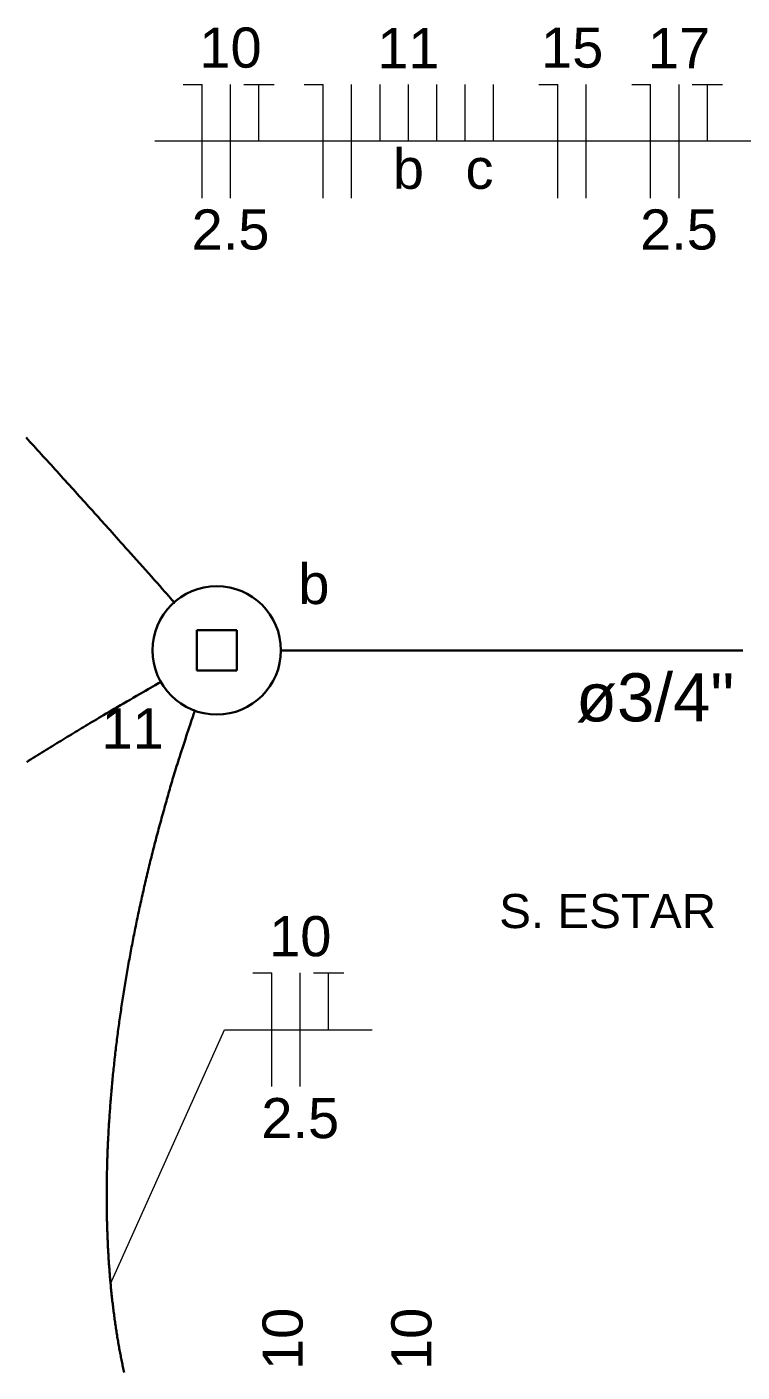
# Model space of a CAD drawing. Header units: millimetres. Extents: x 0 to 55.3, y 20.8 to 61.4.
# Drawn here: x 3.307 to 4.881, y 35.638 to 38.596 of the extents above; entities that cross this region are included whole.
import ezdxf

# ---------------------------------------------------------------- set-up
doc = ezdxf.new("R2010")
doc.units = ezdxf.units.MM
for name, color, linetype, lineweight in [('ARQ_-_TXT__15', 54, 'Continuous', 5), ('EL-Condutos', 4, 'Continuous', 30), ('EL-Fios', 2, 'Continuous', 20), ('EL-Textos_condutos', 2, 'Continuous', 20), ('EL-Textos_fios', 2, 'Continuous', 20), ('EL-Textos_pontos', 2, 'Continuous', 30), ('P-SIMBOL', 3, 'Continuous', 30)]:
    doc.layers.add(name, color=color, linetype=linetype, lineweight=lineweight)
doc.styles.add('Arial', font='Arial')
doc.styles.add('simplex', font='Arial')

msp = doc.modelspace()

# ---------------------------------------------------------------- linework, layer by layer
at = {"layer": 'EL-Condutos', "linetype": 'Continuous', "flags": 128}
for points in [[(3.632249, 37.329879), (3.631836, 37.330342), (3.630635, 37.331693), (3.628698, 37.333871), (3.62608, 37.336814), (3.622834, 37.340463), (3.619013, 37.344758), (3.614672, 37.349637), (3.609863, 37.35504), (3.604642, 37.360907), (3.599061, 37.367177), (3.593173, 37.37379), (3.587034, 37.380685), (3.580695, 37.387802), (3.574212, 37.39508), (3.567637, 37.40246), (3.561025, 37.409879), (3.554429, 37.417279), (3.547902, 37.424598), (3.541499, 37.431776), (3.535272, 37.438752), (3.529579, 37.445128), (3.52408, 37.451283), (3.51876, 37.457234), (3.513608, 37.462994), (3.508609, 37.468579), (3.503751, 37.474004), (3.49902, 37.479283), (3.494402, 37.484432), (3.489886, 37.489466), (3.485457, 37.494399), (3.481102, 37.499246), (3.476808, 37.504022), (3.472562, 37.508742), (3.46835, 37.513421), (3.464159, 37.518075), (3.459977, 37.522717), (3.455789, 37.527362), (3.451582, 37.532027), (3.447343, 37.536725), (3.443059, 37.541471), (3.438955, 37.546017), (3.434802, 37.550617), (3.430602, 37.555265), (3.426361, 37.55996), (3.42208, 37.564696), (3.417763, 37.569471), (3.413413, 37.57428), (3.409034, 37.57912), (3.404629, 37.583988), (3.400201, 37.588879), (3.395753, 37.593789), (3.391288, 37.598716), (3.38681, 37.603656), (3.382323, 37.608604), (3.377828, 37.613557), (3.373331, 37.618512), (3.368832, 37.623464), (3.364338, 37.62841), (3.359849, 37.633347), (3.35537, 37.63827), (3.351145, 37.642911), (3.34693, 37.647538), (3.342726, 37.652151), (3.33853, 37.656752), (3.334343, 37.661341), (3.330163, 37.66592), (3.32599, 37.670488), (3.321822, 37.675047), (3.31766, 37.679599), (3.313501, 37.684143), (3.309346, 37.688681), (3.305193, 37.693213)], [(4.882306, 37.225499), (4.878852, 37.225499), (4.875398, 37.225499), (4.871944, 37.225499), (4.868388, 37.225499), (4.864832, 37.225499), (4.861277, 37.225499), (4.857721, 37.225499), (4.854165, 37.225499), (4.850609, 37.225499), (4.847054, 37.225499), (4.843498, 37.225499), (4.839942, 37.225499), (4.836387, 37.225499), (4.832831, 37.225499), (4.829275, 37.225499), (4.825719, 37.225499), (4.822164, 37.225499), (4.818608, 37.225499), (4.815052, 37.225499), (4.811497, 37.225499), (4.807941, 37.225499), (4.804385, 37.225499), (4.800829, 37.225499), (4.797147, 37.225499), (4.793464, 37.225499), (4.789781, 37.225499), (4.786098, 37.225499), (4.782416, 37.225499), (4.778733, 37.225499), (4.77505, 37.225499), (4.771367, 37.225499), (4.767685, 37.225499), (4.764002, 37.225499), (4.760319, 37.225499), (4.756636, 37.225499), (4.752954, 37.225499), (4.749271, 37.225499), (4.745588, 37.225499), (4.741905, 37.225499), (4.738223, 37.225499), (4.73454, 37.225499), (4.730857, 37.225499), (4.727174, 37.225499), (4.723339, 37.225499), (4.719504, 37.225499), (4.715668, 37.225499), (4.711833, 37.225499), (4.707998, 37.225499), (4.704163, 37.225499), (4.700327, 37.225499), (4.696492, 37.225499), (4.692657, 37.225499), (4.688822, 37.225499), (4.684986, 37.225499), (4.681151, 37.225499), (4.677316, 37.225499), (4.673481, 37.225499), (4.669646, 37.225499), (4.66581, 37.225499), (4.661975, 37.225499), (4.65814, 37.225499), (4.654305, 37.225499), (4.65047, 37.225499), (4.646457, 37.225499), (4.642444, 37.225499), (4.638431, 37.225499), (4.634418, 37.225499), (4.630405, 37.225499), (4.626392, 37.225499), (4.622379, 37.225499), (4.618366, 37.225499), (4.614353, 37.225499), (4.61034, 37.225499), (4.606327, 37.225499), (4.602314, 37.225499), (4.598301, 37.225499), (4.594287, 37.225499), (4.590274, 37.225499), (4.586261, 37.225499), (4.582248, 37.225499), (4.578235, 37.225499), (4.574221, 37.225499), (4.570208, 37.225499), (4.565991, 37.225499), (4.561774, 37.225499), (4.557557, 37.225499), (4.553341, 37.225499), (4.549124, 37.225499), (4.544907, 37.225499), (4.54069, 37.225499), (4.536473, 37.225499), (4.532257, 37.225499), (4.52804, 37.225499), (4.523823, 37.225499), (4.519607, 37.225499), (4.51539, 37.225499), (4.511174, 37.225499), (4.506958, 37.225499), (4.502742, 37.225499), (4.498526, 37.225499), (4.494311, 37.225499), (4.490095, 37.225499), (4.48588, 37.225499), (4.481437, 37.225499), (4.476993, 37.225499), (4.47255, 37.225499), (4.468107, 37.225499), (4.463664, 37.225499), (4.45922, 37.225499), (4.454777, 37.225499), (4.450334, 37.225499), (4.44589, 37.225499), (4.441446, 37.225499), (4.437002, 37.225499), (4.432557, 37.225499), (4.428112, 37.225499), (4.423666, 37.225499), (4.41922, 37.225499), (4.414773, 37.225499), (4.410326, 37.225499), (4.405878, 37.225499), (4.401429, 37.225499), (4.396979, 37.225499), (4.392273, 37.225499), (4.387567, 37.225499), (4.382861, 37.225499), (4.378154, 37.225499), (4.373447, 37.225499), (4.36874, 37.225499), (4.364034, 37.225499), (4.359328, 37.225499), (4.354623, 37.225499), (4.349919, 37.225499), (4.345217, 37.225499), (4.340516, 37.225499), (4.335817, 37.225499), (4.33112, 37.225499), (4.326425, 37.225499), (4.321733, 37.225499), (4.317044, 37.225499), (4.312358, 37.225499), (4.307675, 37.225499), (4.302995, 37.225499), (4.298041, 37.225499), (4.29309, 37.225499), (4.288142, 37.225499), (4.283194, 37.225499), (4.278247, 37.225499), (4.2733, 37.225499), (4.26835, 37.225499), (4.263399, 37.225499), (4.258443, 37.225499), (4.253483, 37.225499), (4.248518, 37.225499), (4.243546, 37.225499), (4.238566, 37.225499), (4.233579, 37.225499), (4.228582, 37.225499), (4.223574, 37.225499), (4.218555, 37.225499), (4.213524, 37.225499), (4.20848, 37.225499), (4.203421, 37.225499), (4.198037, 37.225499), (4.19264, 37.225499), (4.187233, 37.225499), (4.181821, 37.225499), (4.176408, 37.225499), (4.170998, 37.225499), (4.165594, 37.225499), (4.160201, 37.225499), (4.154822, 37.225499), (4.149462, 37.225499), (4.144124, 37.225499), (4.138813, 37.225499), (4.133532, 37.225499), (4.128285, 37.225499), (4.123077, 37.225499), (4.117911, 37.225499), (4.112791, 37.225499), (4.107722, 37.225499), (4.102706, 37.225499), (4.097749, 37.225499), (4.092546, 37.225499), (4.087397, 37.225499), (4.082285, 37.225499), (4.077196, 37.225499), (4.072111, 37.225499), (4.067016, 37.225499), (4.061893, 37.225499), (4.056727, 37.225499), (4.051502, 37.225499), (4.046201, 37.225499), (4.040808, 37.225499), (4.035307, 37.225499), (4.029682, 37.225499), (4.023917, 37.225499), (4.017995, 37.225499), (4.0119, 37.225499), (4.005616, 37.225499), (3.999127, 37.225499), (3.992417, 37.225499), (3.985469, 37.225499), (3.977817, 37.225499), (3.969944, 37.225499), (3.961916, 37.225499), (3.953801, 37.225499), (3.945664, 37.225499), (3.937571, 37.225499), (3.929589, 37.225499), (3.921785, 37.225499), (3.914224, 37.225499), (3.906972, 37.225499), (3.900097, 37.225499), (3.893664, 37.225499), (3.887739, 37.225499), (3.882389, 37.225499), (3.877681, 37.225499), (3.873679, 37.225499), (3.870452, 37.225499), (3.868065, 37.225499), (3.866584, 37.225499), (3.866075, 37.225499)], [(3.603173, 37.157183), (3.602729, 37.156927), (3.601437, 37.156183), (3.599354, 37.154983), (3.596538, 37.153361), (3.593046, 37.151349), (3.588938, 37.14898), (3.58427, 37.146288), (3.579101, 37.143305), (3.573488, 37.140064), (3.56749, 37.136599), (3.561163, 37.132942), (3.554567, 37.129126), (3.547758, 37.125185), (3.540796, 37.121152), (3.533736, 37.117059), (3.526639, 37.112939), (3.51956, 37.108826), (3.512559, 37.104753), (3.505693, 37.100752), (3.49902, 37.096856), (3.492859, 37.093252), (3.486913, 37.089767), (3.481168, 37.086392), (3.475608, 37.083119), (3.470221, 37.07994), (3.46499, 37.076846), (3.459902, 37.073828), (3.454943, 37.07088), (3.450097, 37.067992), (3.44535, 37.065156), (3.440688, 37.062364), (3.436096, 37.059607), (3.43156, 37.056877), (3.427065, 37.054166), (3.422596, 37.051466), (3.41814, 37.048768), (3.413682, 37.046065), (3.409207, 37.043346), (3.404701, 37.040605), (3.40015, 37.037834), (3.395743, 37.035147), (3.391284, 37.032427), (3.386778, 37.029675), (3.382227, 37.026893), (3.377636, 37.024083), (3.373009, 37.021248), (3.368348, 37.01839), (3.363658, 37.015509), (3.358942, 37.01261), (3.354204, 37.009692), (3.349447, 37.00676), (3.344675, 37.003814), (3.339892, 37.000857), (3.335102, 36.99789), (3.330308, 36.994917), (3.325513, 36.991938), (3.320722, 36.988956), (3.315938, 36.985973), (3.311164, 36.982992), (3.306405, 36.980013)], [(3.676838, 37.094397), (3.676701, 37.09399), (3.676302, 37.092802), (3.675659, 37.090888), (3.67479, 37.088299), (3.673714, 37.085088), (3.672449, 37.081309), (3.671012, 37.077014), (3.669423, 37.072255), (3.667699, 37.067086), (3.665858, 37.061559), (3.66392, 37.055727), (3.661901, 37.049642), (3.65982, 37.043358), (3.657695, 37.036927), (3.655545, 37.030402), (3.653387, 37.023836), (3.651241, 37.017281), (3.649123, 37.01079), (3.647053, 37.004416), (3.645048, 36.998212), (3.643154, 36.992316), (3.641337, 36.986622), (3.63959, 36.981116), (3.637911, 36.975783), (3.636293, 36.97061), (3.634732, 36.965584), (3.633224, 36.960689), (3.631764, 36.955914), (3.630346, 36.951243), (3.628967, 36.946664), (3.627621, 36.942162), (3.626303, 36.937723), (3.62501, 36.933334), (3.623736, 36.928981), (3.622476, 36.924651), (3.621226, 36.920328), (3.619981, 36.916001), (3.618737, 36.911654), (3.617487, 36.907274), (3.616229, 36.902848), (3.61498, 36.898443), (3.613718, 36.893984), (3.612446, 36.889474), (3.611164, 36.884916), (3.609873, 36.880314), (3.608575, 36.875672), (3.607271, 36.870993), (3.605963, 36.866281), (3.60465, 36.861539), (3.603336, 36.856771), (3.60202, 36.851981), (3.600705, 36.847173), (3.599391, 36.842349), (3.59808, 36.837514), (3.596772, 36.832671), (3.59547, 36.827823), (3.594175, 36.822975), (3.592887, 36.81813), (3.591608, 36.813291), (3.59034, 36.808462), (3.589106, 36.803736), (3.587882, 36.799023), (3.586669, 36.79432), (3.585466, 36.789628), (3.584273, 36.784946), (3.58309, 36.780272), (3.581915, 36.775605), (3.58075, 36.770946), (3.579593, 36.766292), (3.578444, 36.761643), (3.577303, 36.756997), (3.57617, 36.752355), (3.575044, 36.747715), (3.573925, 36.743076), (3.572812, 36.738437), (3.571706, 36.733797), (3.570606, 36.729155), (3.569512, 36.724511), (3.568423, 36.719863), (3.56734, 36.715211), (3.566282, 36.710646), (3.565229, 36.706076), (3.564181, 36.701501), (3.563138, 36.696922), (3.562099, 36.692339), (3.561066, 36.687751), (3.560038, 36.68316), (3.559015, 36.678566), (3.557998, 36.673968), (3.556986, 36.669367), (3.55598, 36.664764), (3.554979, 36.660158), (3.553984, 36.655549), (3.552995, 36.650939), (3.552012, 36.646327), (3.551034, 36.641714), (3.550063, 36.6371), (3.549098, 36.632484), (3.54814, 36.627868), (3.547188, 36.623251), (3.546262, 36.618731), (3.545342, 36.614211), (3.544429, 36.609691), (3.543522, 36.60517), (3.542621, 36.600649), (3.541726, 36.596127), (3.540837, 36.591605), (3.539955, 36.587082), (3.539078, 36.582558), (3.538208, 36.578034), (3.537344, 36.573509), (3.536486, 36.568983), (3.535635, 36.564456), (3.534789, 36.559928), (3.533949, 36.555399), (3.533116, 36.550869), (3.532289, 36.546338), (3.531467, 36.541806), (3.530652, 36.537273), (3.529843, 36.532738), (3.529058, 36.528303), (3.528278, 36.523867), (3.527505, 36.51943), (3.526737, 36.514992), (3.525975, 36.510552), (3.525219, 36.506112), (3.524469, 36.50167), (3.523725, 36.497227), (3.522987, 36.492782), (3.522255, 36.488337), (3.521528, 36.483891), (3.520808, 36.479443), (3.520094, 36.474995), (3.519386, 36.470545), (3.518684, 36.466095), (3.517988, 36.461643), (3.517298, 36.457191), (3.516614, 36.452738), (3.515936, 36.448284), (3.515265, 36.443828), (3.514615, 36.439479), (3.513971, 36.435128), (3.513334, 36.430776), (3.512702, 36.426424), (3.512076, 36.422071), (3.511456, 36.417717), (3.510842, 36.413362), (3.510234, 36.409007), (3.509632, 36.404651), (3.509036, 36.400293), (3.508446, 36.395936), (3.507863, 36.391577), (3.507285, 36.387217), (3.506713, 36.382857), (3.506148, 36.378496), (3.505588, 36.374134), (3.505035, 36.369772), (3.504488, 36.365408), (3.503947, 36.361044), (3.503412, 36.356679), (3.502896, 36.352424), (3.502387, 36.348168), (3.501883, 36.343911), (3.501385, 36.339654), (3.500894, 36.335396), (3.500408, 36.331137), (3.499928, 36.326878), (3.499454, 36.322618), (3.498987, 36.318357), (3.498525, 36.314095), (3.498069, 36.309833), (3.49762, 36.30557), (3.497176, 36.301307), (3.496739, 36.297043), (3.496307, 36.292778), (3.495882, 36.288513), (3.495463, 36.284247), (3.49505, 36.279981), (3.494644, 36.275714), (3.494243, 36.271446), (3.49386, 36.267293), (3.493482, 36.263139), (3.49311, 36.258984), (3.492744, 36.254829), (3.492385, 36.250674), (3.492031, 36.246518), (3.491683, 36.242362), (3.491341, 36.238205), (3.491005, 36.234047), (3.490676, 36.229889), (3.490352, 36.225731), (3.490035, 36.221572), (3.489724, 36.217413), (3.489419, 36.213253), (3.48912, 36.209093), (3.488827, 36.204932), (3.48854, 36.200771), (3.48826, 36.19661), (3.487986, 36.192448), (3.487718, 36.188285), (3.487464, 36.184242), (3.487216, 36.180198), (3.486974, 36.176154), (3.486738, 36.172109), (3.486508, 36.168064), (3.486284, 36.164019), (3.486066, 36.159973), (3.485854, 36.155928), (3.485649, 36.151881), (3.485449, 36.147835), (3.485256, 36.143788), (3.485069, 36.139741), (3.484888, 36.135693), (3.484713, 36.131646), (3.484544, 36.127598), (3.484382, 36.123549), (3.484226, 36.119501), (3.484077, 36.115452), (3.483933, 36.111403), (3.483796, 36.107354), (3.48367, 36.103428), (3.483549, 36.099502), (3.483434, 36.095576), (3.483326, 36.091649), (3.483224, 36.087722), (3.483127, 36.083795), (3.483037, 36.079868), (3.482953, 36.075941), (3.482875, 36.072014), (3.482804, 36.068087), (3.482739, 36.064159), (3.482679, 36.060232), (3.482627, 36.056304), (3.48258, 36.052376), (3.48254, 36.048448), (3.482507, 36.04452), (3.482479, 36.040592), (3.482458, 36.036664), (3.482444, 36.032736), (3.482436, 36.028808), (3.482434, 36.025008), (3.482439, 36.021207), (3.48245, 36.017406), (3.482467, 36.013605), (3.48249, 36.009804), (3.482519, 36.006004), (3.482554, 36.002203), (3.482596, 35.998402), (3.482644, 35.994602), (3.482699, 35.990801), (3.482759, 35.987001), (3.482826, 35.983201), (3.4829, 35.979401), (3.48298, 35.975601), (3.483066, 35.971801), (3.483159, 35.968001), (3.483259, 35.964202), (3.483365, 35.960402), (3.483477, 35.956603), (3.483596, 35.952804), (3.483718, 35.949136), (3.483845, 35.945469), (3.483979, 35.941801), (3.484119, 35.938134), (3.484265, 35.934467), (3.484418, 35.9308), (3.484577, 35.927133), (3.484742, 35.923467), (3.484914, 35.919801), (3.485093, 35.916135), (3.485277, 35.91247), (3.485469, 35.908805), (3.485666, 35.90514), (3.485871, 35.901476), (3.486082, 35.897812), (3.486299, 35.894149), (3.486524, 35.890486), (3.486755, 35.886823), (3.486992, 35.88316), (3.487237, 35.879499), (3.487479, 35.875971), (3.487727, 35.872444), (3.487982, 35.868917), (3.488243, 35.865391), (3.48851, 35.861865), (3.488784, 35.85834), (3.489064, 35.854815), (3.489351, 35.851291), (3.489645, 35.847768), (3.489945, 35.844244), (3.490252, 35.840722), (3.490565, 35.8372), (3.490885, 35.833679), (3.491212, 35.830158), (3.491545, 35.826638), (3.491886, 35.823118), (3.492233, 35.8196), (3.492587, 35.816082), (3.492948, 35.812564), (3.493316, 35.809048), (3.493676, 35.805668), (3.494043, 35.802289), (3.494416, 35.798911), (3.494796, 35.795533), (3.495182, 35.792156), (3.495575, 35.788781), (3.495975, 35.785405), (3.496381, 35.782031), (3.496794, 35.778657), (3.497214, 35.775285), (3.497641, 35.771913), (3.498074, 35.768542), (3.498515, 35.765172), (3.498962, 35.761802), (3.499416, 35.758434), (3.499878, 35.755067), (3.500346, 35.7517), (3.500821, 35.748335), (3.501304, 35.744971), (3.501794, 35.741607), (3.50227, 35.738383), (3.502753, 35.73516), (3.503242, 35.731938), (3.503739, 35.728716), (3.504242, 35.725496), (3.504752, 35.722277), (3.505268, 35.719059), (3.505792, 35.715842), (3.506323, 35.712626), (3.50686, 35.709412), (3.507405, 35.706198), (3.507956, 35.702986), (3.508515, 35.699775), (3.509081, 35.696565), (3.509654, 35.693357), (3.510234, 35.69015), (3.510822, 35.686944), (3.511416, 35.683739), (3.512019, 35.680536), (3.512628, 35.677335), (3.513218, 35.674273), (3.513815, 35.671213), (3.514419, 35.668154), (3.515029, 35.665096), (3.515647, 35.66204), (3.516272, 35.658986), (3.516903, 35.655933), (3.517542, 35.652881), (3.518188, 35.649831), (3.518841, 35.646782), (3.519502, 35.643735), (3.52017, 35.640689), (3.520845, 35.637645)]]:
    msp.add_lwpolyline(points, dxfattribs=at)
at = {"layer": 'EL-Fios'}
for p, q in [((3.650782, 38.470149), (3.692447, 38.470149)), ((3.692447, 38.220149), (3.692447, 38.470149)), ((3.754947, 38.220149), (3.754947, 38.470149)), ((3.784117, 38.470149), (3.850782, 38.470149)), ((3.817447, 38.345149), (3.817447, 38.470149)), ((3.917347, 38.470149), (3.959012, 38.470149)), ((3.959012, 38.220149), (3.959012, 38.470149)), ((4.021512, 38.220149), (4.021512, 38.470149)), ((4.084012, 38.345149), (4.084012, 38.470149)), ((4.146512, 38.345149), (4.146512, 38.470149)), ((4.209012, 38.345149), (4.209012, 38.470149)), ((4.271512, 38.345149), (4.271512, 38.470149)), ((4.334012, 38.345149), (4.334012, 38.470149)), ((4.433907, 38.470149), (4.475572, 38.470149)), ((4.475572, 38.220149), (4.475572, 38.470149)), ((4.538072, 38.220149), (4.538072, 38.470149)), ((4.637972, 38.470149), (4.679637, 38.470149)), ((4.679637, 38.220149), (4.679637, 38.470149)), ((4.742137, 38.220149), (4.742137, 38.470149)), ((4.771302, 38.470149), (4.837972, 38.470149)), ((4.804637, 38.345149), (4.804637, 38.470149)), ((3.804142, 36.516399), (3.845807, 36.516399)), ((3.845807, 36.266399), (3.845807, 36.516399)), ((3.908307, 36.266399), (3.908307, 36.516399)), ((3.937477, 36.516399), (4.004142, 36.516399)), ((3.970807, 36.391399), (3.970807, 36.516399))]:
    msp.add_line(p, q, dxfattribs=at)
at = {"layer": 'EL-Textos_fios'}
for p, q in [((6.233302, 38.345149), (3.588282, 38.345149)), ((3.490992, 35.832549), (3.741642, 36.391399)), ((3.741642, 36.391399), (4.066642, 36.391399))]:
    msp.add_line(p, q, dxfattribs=at)
at = {"layer": 'P-SIMBOL'}
for p, q in [((3.680622, 37.269699), (3.769122, 37.269699)), ((3.680622, 37.181299), (3.680622, 37.269699)), ((3.769122, 37.269699), (3.769122, 37.181299)), ((3.769122, 37.181299), (3.680622, 37.181299))]:
    msp.add_line(p, q, dxfattribs=at)
msp.add_circle((3.724627, 37.225499), 0.14125, dxfattribs=at)

# ---------------------------------------------------------------- texts
at = {"layer": 'ARQ_-_TXT__15', "color": 1, "insert": (4.585002, 36.613749), "char_height": 0.075, "width": 0.72, "attachment_point": 8, "line_spacing_factor": 0.798, "style": 'simplex'}
msp.add_mtext('S. ESTAR', dxfattribs=at)
at = {"layer": 'EL-Textos_condutos', "insert": (4.689502, 37.066446), "char_height": 0.1059, "width": 0.6354, "attachment_point": 8, "line_spacing_factor": 0.798, "style": 'Arial'}
msp.add_mtext('ø3/4"', dxfattribs=at)
at = {"layer": 'EL-Textos_fios', "char_height": 0.08825, "attachment_point": 8, "line_spacing_factor": 0.798, "style": 'Arial'}
for s, insert, width in [('10', (3.755002, 38.505621), 0.2118), ('11', (4.146502, 38.505621), 0.2118), ('15', (4.507002, 38.505621), 0.2118), ('17', (4.742002, 38.505621), 0.2118), ('b', (4.146502, 38.239121), 0.1059), ('c', (4.303002, 38.239121), 0.1059), ('2.5', (3.755002, 38.105621), 0.3177), ('2.5', (4.742002, 38.105621), 0.3177), ('10', (3.908502, 36.551621), 0.2118), ('2.5', (3.908502, 36.151621), 0.3177)]:
    msp.add_mtext(s, dxfattribs=dict(at, insert=insert, width=width))
at = {"layer": 'EL-Textos_pontos', "char_height": 0.08825, "attachment_point": 8, "line_spacing_factor": 0.798, "style": 'Arial'}
for s, insert, width in [('b', (3.938502, 37.326121), 0.1059), ('11', (3.539502, 37.009621), 0.2118)]:
    msp.add_mtext(s, dxfattribs=dict(at, insert=insert, width=width))
at = {"layer": 'EL-Textos_pontos', "char_height": 0.08825, "width": 0.2118, "attachment_point": 8, "rotation": 90.00021, "line_spacing_factor": 0.798, "style": 'Arial'}
for insert in [(3.914879, 35.711499), (4.198379, 35.711499)]:
    msp.add_mtext('10', dxfattribs=dict(at, insert=insert))

doc.saveas('drawing.dxf')
